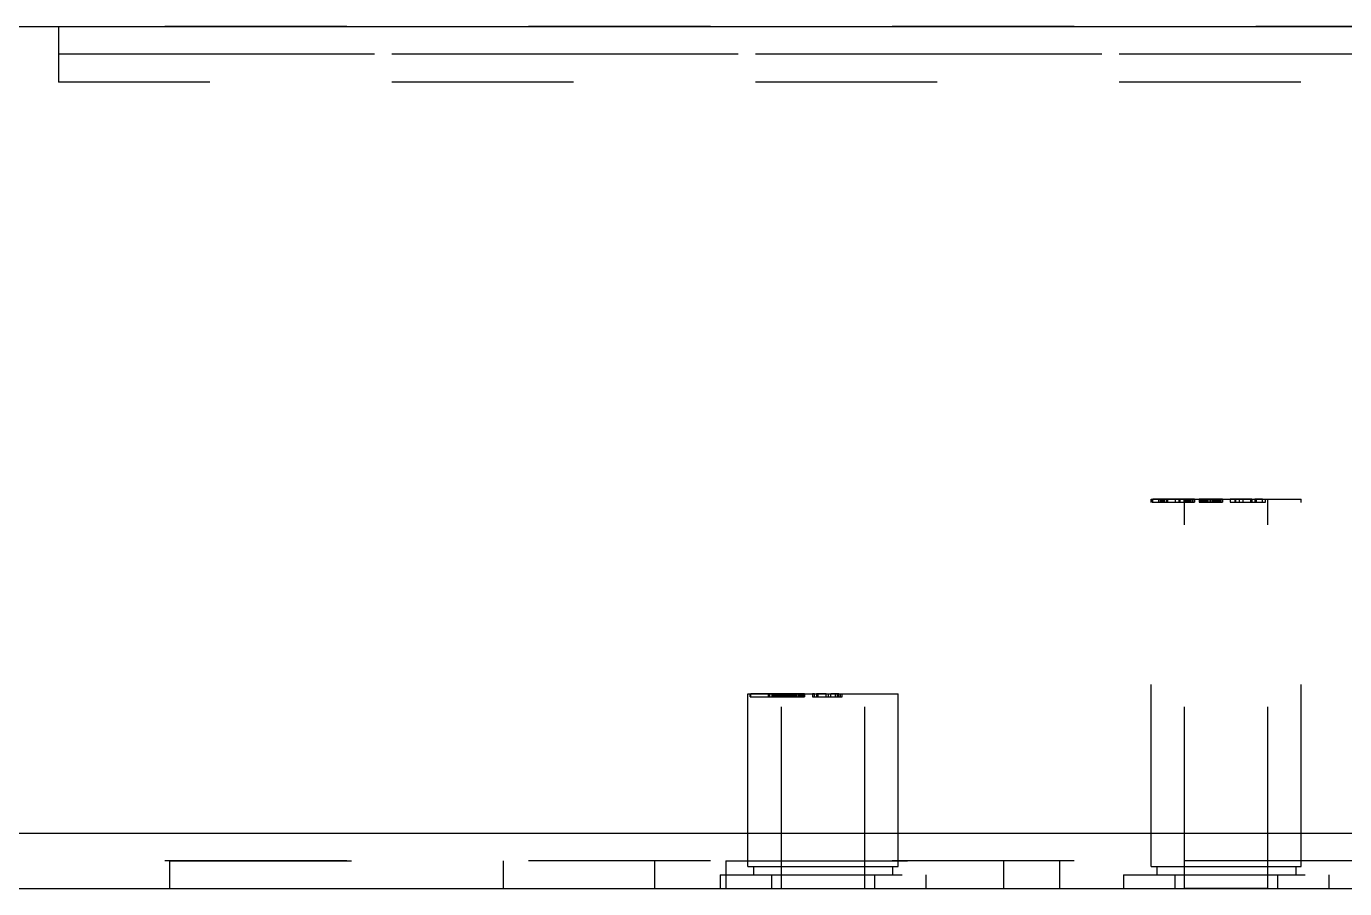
# Model space of a CAD drawing. Header units: millimetres. Extents: x 1262 to 3787, y 0 to 841.
# Drawn here: x 1708.43 to 1755.84, y 627.16 to 658.16 of the extents above; entities that cross this region are included whole.
import ezdxf

# ---------------------------------------------------------------- set-up
doc = ezdxf.new("R2010")
doc.units = ezdxf.units.MM
doc.header["$LTSCALE"] = 65.395
doc.linetypes.add('HIDDEN', pattern=[0.2, 0.1, -0.1])
doc.layers.get('0').update_dxf_attribs({"linetype": 'CONTINUOUS'})
doc.layers.add('02___PRT_ALL_AXES', color=7, linetype='CONTINUOUS')
doc.layers.add('DEFAULT_2', color=8, linetype='HIDDEN')

msp = doc.modelspace()

# ---------------------------------------------------------------- linework, layer by layer
at = {"color": 3, "linetype": 'Continuous'}
for p, q in [((1413.581, 658.158), (1824.581, 658.158)), ((1413.581, 629.158), (1825.581, 629.158)), ((1640.365, 627.158), (1824.581, 627.158))]:
    msp.add_line(p, q, dxfattribs=at)
at = {"layer": '02___PRT_ALL_AXES', "color": 8, "linetype": 'HIDDEN'}
for p, q in [((1824.581, 658.158), (1436.879, 658.158)), ((1825.581, 657.158), (1436.879, 657.158)), ((1748.881, 641.158), (1754.281, 641.158)), ((1748.881, 627.958), (1748.881, 641.158)), ((1750.081, 627.158), (1750.081, 641.158)), ((1753.081, 627.158), (1753.081, 641.158)), ((1754.281, 627.958), (1754.281, 641.158)), ((1734.381, 634.158), (1739.781, 634.158)), ((1734.381, 627.958), (1734.381, 634.158)), ((1735.581, 627.158), (1735.581, 634.158)), ((1738.581, 627.158), (1738.581, 634.158)), ((1739.781, 627.958), (1739.781, 634.158)), ((1713.581, 628.158), (1725.581, 628.158)), ((1713.581, 628.158), (1713.581, 627.158)), ((1725.581, 628.158), (1725.581, 627.158)), ((1733.581, 628.158), (1745.581, 628.158)), ((1733.581, 628.158), (1733.581, 627.158)), ((1745.581, 628.158), (1745.581, 627.158)), ((1753.081, 628.158), (1750.081, 628.158)), ((1713.581, 627.158), (1725.581, 627.158)), ((1733.581, 627.158), (1745.581, 627.158)), ((1753.081, 627.158), (1750.081, 627.158))]:
    msp.add_line(p, q, dxfattribs=at)
at = {"layer": 'DEFAULT_2', "color": 8, "linetype": 'HIDDEN'}
for p, q in [((1709.581, 658.158), (1709.581, 656.158)), ((1806.581, 657.158), (1709.581, 657.158)), ((1697.581, 656.158), (1709.581, 656.158)), ((1806.581, 656.158), (1709.581, 656.158)), ((1748.881, 627.958), (1748.881, 641.158)), ((1748.919, 641.058), (1748.919, 641.158)), ((1748.919, 641.058), (1750.441, 641.058)), ((1750.441, 641.158), (1748.943, 641.158)), ((1748.943, 641.058), (1748.943, 641.158)), ((1749.149, 641.158), (1749.149, 641.058)), ((1749.2, 641.158), (1749.2, 641.058)), ((1749.23, 641.158), (1749.23, 641.058)), ((1749.273, 641.158), (1749.273, 641.058)), ((1749.324, 641.158), (1749.324, 641.058)), ((1749.352, 641.158), (1749.352, 641.058)), ((1749.354, 641.158), (1749.354, 641.058)), ((1749.376, 641.058), (1749.376, 641.158)), ((1749.44, 641.158), (1749.44, 641.058)), ((1749.451, 641.058), (1749.451, 641.158)), ((1749.475, 641.158), (1749.475, 641.058)), ((1749.746, 641.158), (1749.746, 641.058)), ((1749.881, 641.158), (1749.881, 641.058)), ((1749.911, 641.158), (1749.911, 641.058)), ((1750.054, 641.158), (1750.054, 641.058)), ((1750.057, 641.158), (1750.057, 641.058)), ((1750.065, 641.158), (1750.065, 641.058)), ((1750.105, 641.158), (1750.105, 641.058)), ((1750.113, 641.158), (1750.113, 641.058)), ((1750.146, 641.158), (1750.146, 641.058)), ((1750.163, 641.158), (1750.163, 641.058)), ((1750.199, 641.158), (1750.199, 641.058)), ((1750.205, 641.158), (1750.205, 641.058)), ((1750.212, 641.158), (1750.212, 641.058)), ((1750.231, 641.158), (1750.231, 641.058)), ((1750.238, 641.158), (1750.238, 641.058)), ((1750.24, 641.158), (1750.24, 641.058)), ((1750.241, 641.158), (1750.241, 641.058)), ((1750.254, 641.158), (1750.254, 641.058)), ((1750.258, 641.158), (1750.258, 641.058)), ((1750.264, 641.158), (1750.264, 641.058)), ((1750.284, 641.158), (1750.284, 641.058)), ((1750.29, 641.158), (1750.29, 641.058)), ((1750.349, 641.158), (1750.349, 641.058)), ((1750.382, 641.158), (1750.382, 641.058)), ((1750.438, 641.158), (1750.438, 641.058)), ((1750.441, 641.158), (1750.441, 641.058)), ((1751.451, 641.158), (1750.614, 641.158)), ((1750.614, 641.158), (1750.614, 641.058)), ((1750.614, 641.058), (1751.451, 641.058)), ((1750.618, 641.158), (1750.618, 641.058)), ((1750.635, 641.158), (1750.635, 641.058)), ((1750.643, 641.158), (1750.643, 641.058)), ((1750.676, 641.158), (1750.676, 641.058)), ((1750.693, 641.158), (1750.693, 641.058)), ((1750.715, 641.158), (1750.715, 641.058)), ((1750.724, 641.158), (1750.724, 641.058)), ((1750.732, 641.158), (1750.732, 641.058)), ((1750.736, 641.158), (1750.736, 641.058)), ((1750.753, 641.158), (1750.753, 641.058)), ((1750.754, 641.158), (1750.754, 641.058)), ((1750.754, 641.158), (1750.754, 641.058)), ((1750.764, 641.158), (1750.764, 641.058)), ((1750.764, 641.158), (1750.764, 641.058)), ((1750.778, 641.158), (1750.778, 641.058)), ((1750.79, 641.158), (1750.79, 641.058)), ((1750.797, 641.158), (1750.797, 641.058)), ((1750.805, 641.158), (1750.805, 641.058)), ((1750.834, 641.058), (1750.834, 641.158)), ((1750.843, 641.158), (1750.843, 641.058)), ((1750.855, 641.158), (1750.855, 641.058)), ((1750.865, 641.158), (1750.865, 641.058)), ((1750.868, 641.158), (1750.868, 641.058)), ((1750.874, 641.158), (1750.874, 641.058)), ((1750.885, 641.158), (1750.885, 641.058)), ((1750.904, 641.158), (1750.904, 641.058)), ((1750.907, 641.158), (1750.907, 641.058)), ((1750.921, 641.158), (1750.921, 641.058)), ((1750.992, 641.158), (1750.992, 641.058)), ((1750.994, 641.158), (1750.994, 641.058)), ((1750.998, 641.158), (1750.998, 641.058)), ((1751.007, 641.158), (1751.007, 641.058)), ((1751.015, 641.158), (1751.015, 641.058)), ((1751.075, 641.158), (1751.075, 641.058)), ((1751.087, 641.158), (1751.087, 641.058)), ((1751.096, 641.158), (1751.096, 641.058)), ((1751.098, 641.158), (1751.098, 641.058)), ((1751.113, 641.158), (1751.113, 641.058)), ((1751.145, 641.158), (1751.145, 641.058)), ((1751.158, 641.158), (1751.158, 641.058)), ((1751.178, 641.158), (1751.178, 641.058)), ((1751.179, 641.158), (1751.179, 641.058)), ((1751.185, 641.158), (1751.185, 641.058)), ((1751.209, 641.158), (1751.209, 641.058)), ((1751.24, 641.158), (1751.24, 641.058)), ((1751.249, 641.158), (1751.249, 641.058)), ((1751.275, 641.158), (1751.275, 641.058)), ((1751.305, 641.158), (1751.305, 641.058)), ((1751.321, 641.158), (1751.321, 641.058)), ((1751.325, 641.158), (1751.325, 641.058)), ((1751.341, 641.158), (1751.341, 641.058)), ((1751.35, 641.158), (1751.35, 641.058)), ((1751.392, 641.158), (1751.392, 641.058)), ((1751.451, 641.158), (1751.451, 641.058)), ((1751.451, 641.158), (1751.451, 641.058)), ((1752.467, 641.158), (1751.721, 641.158)), ((1751.721, 641.158), (1751.721, 641.058)), ((1751.721, 641.058), (1752.996, 641.058)), ((1751.897, 641.158), (1751.897, 641.058)), ((1751.914, 641.158), (1751.914, 641.058)), ((1752.062, 641.058), (1752.062, 641.158)), ((1752.186, 641.058), (1752.186, 641.158)), ((1752.467, 641.058), (1752.467, 641.158)), ((1752.508, 641.158), (1752.48, 641.158)), ((1752.48, 641.158), (1752.48, 641.058)), ((1752.508, 641.158), (1752.508, 641.058)), ((1752.887, 641.158), (1752.615, 641.158)), ((1752.615, 641.158), (1752.615, 641.058)), ((1752.624, 641.058), (1752.624, 641.158)), ((1752.655, 641.158), (1752.655, 641.058)), ((1752.887, 641.058), (1752.887, 641.158)), ((1752.996, 641.058), (1752.996, 641.158)), ((1754.281, 627.958), (1754.281, 641.158)), ((1734.381, 627.958), (1734.381, 634.158)), ((1734.456, 634.058), (1734.456, 634.158)), ((1734.456, 634.058), (1736.414, 634.058)), ((1736.414, 634.158), (1734.487, 634.158)), ((1734.487, 634.058), (1734.487, 634.158)), ((1735.108, 634.158), (1735.108, 634.058)), ((1735.113, 634.158), (1735.113, 634.058)), ((1735.133, 634.158), (1735.133, 634.058)), ((1735.157, 634.158), (1735.157, 634.058)), ((1735.236, 634.158), (1735.236, 634.058)), ((1735.251, 634.158), (1735.251, 634.058)), ((1735.255, 634.158), (1735.255, 634.058)), ((1735.264, 634.158), (1735.264, 634.058)), ((1735.279, 634.158), (1735.279, 634.058)), ((1735.281, 634.158), (1735.281, 634.058)), ((1735.289, 634.158), (1735.289, 634.058)), ((1735.313, 634.158), (1735.313, 634.058)), ((1735.322, 634.158), (1735.322, 634.058)), ((1735.324, 634.158), (1735.324, 634.058)), ((1735.34, 634.158), (1735.34, 634.058)), ((1735.348, 634.158), (1735.348, 634.058)), ((1735.352, 634.158), (1735.352, 634.058)), ((1735.4, 634.158), (1735.4, 634.058)), ((1735.446, 634.158), (1735.446, 634.058)), ((1735.47, 634.158), (1735.47, 634.058)), ((1735.474, 634.158), (1735.474, 634.058)), ((1735.476, 634.158), (1735.476, 634.058)), ((1735.489, 634.158), (1735.489, 634.058)), ((1735.49, 634.158), (1735.49, 634.058)), ((1735.495, 634.158), (1735.495, 634.058)), ((1735.504, 634.158), (1735.504, 634.058)), ((1735.508, 634.158), (1735.508, 634.058)), ((1735.533, 634.158), (1735.533, 634.058)), ((1735.558, 634.158), (1735.558, 634.058)), ((1735.574, 634.158), (1735.574, 634.058)), ((1735.578, 634.158), (1735.578, 634.058)), ((1735.588, 634.158), (1735.588, 634.058)), ((1735.594, 634.158), (1735.594, 634.058)), ((1735.612, 634.158), (1735.612, 634.058)), ((1735.614, 634.058), (1735.614, 634.158)), ((1735.622, 634.158), (1735.622, 634.058)), ((1735.663, 634.158), (1735.663, 634.058)), ((1735.691, 634.158), (1735.691, 634.058)), ((1735.701, 634.158), (1735.701, 634.058)), ((1735.733, 634.158), (1735.733, 634.058)), ((1735.736, 634.158), (1735.736, 634.058)), ((1735.759, 634.158), (1735.759, 634.058)), ((1735.767, 634.058), (1735.767, 634.158)), ((1735.774, 634.158), (1735.774, 634.058)), ((1735.777, 634.158), (1735.777, 634.058)), ((1735.781, 634.158), (1735.781, 634.058)), ((1735.798, 634.158), (1735.798, 634.058)), ((1735.84, 634.158), (1735.84, 634.058)), ((1735.842, 634.158), (1735.842, 634.058)), ((1735.843, 634.158), (1735.843, 634.058)), ((1735.848, 634.158), (1735.848, 634.058)), ((1735.854, 634.158), (1735.854, 634.058)), ((1735.87, 634.158), (1735.87, 634.058)), ((1735.895, 634.158), (1735.895, 634.058)), ((1735.898, 634.158), (1735.898, 634.058)), ((1735.937, 634.158), (1735.937, 634.058)), ((1735.939, 634.158), (1735.939, 634.058)), ((1735.939, 634.158), (1735.939, 634.058)), ((1735.945, 634.158), (1735.945, 634.058)), ((1735.958, 634.158), (1735.958, 634.058)), ((1735.966, 634.158), (1735.966, 634.058)), ((1736.002, 634.158), (1736.002, 634.058)), ((1736.01, 634.158), (1736.01, 634.058)), ((1736.012, 634.158), (1736.012, 634.058)), ((1736.014, 634.158), (1736.014, 634.058)), ((1736.042, 634.158), (1736.042, 634.058)), ((1736.051, 634.158), (1736.051, 634.058)), ((1736.081, 634.158), (1736.081, 634.058)), ((1736.114, 634.158), (1736.114, 634.058)), ((1736.131, 634.158), (1736.131, 634.058)), ((1736.186, 634.158), (1736.186, 634.058)), ((1736.187, 634.158), (1736.187, 634.058)), ((1736.223, 634.158), (1736.223, 634.058)), ((1736.264, 634.158), (1736.264, 634.058)), ((1736.296, 634.158), (1736.296, 634.058)), ((1736.298, 634.158), (1736.298, 634.058)), ((1736.337, 634.158), (1736.337, 634.058)), ((1736.386, 634.158), (1736.386, 634.058)), ((1736.388, 634.158), (1736.388, 634.058)), ((1736.414, 634.158), (1736.414, 634.058)), ((1736.771, 634.158), (1736.703, 634.158)), ((1736.703, 634.158), (1736.703, 634.058)), ((1736.703, 634.058), (1737.769, 634.058)), ((1736.771, 634.058), (1736.771, 634.158)), ((1737.19, 634.158), (1736.843, 634.158)), ((1736.843, 634.158), (1736.843, 634.058)), ((1736.89, 634.158), (1736.89, 634.058)), ((1736.897, 634.058), (1736.897, 634.158)), ((1737.19, 634.058), (1737.19, 634.158)), ((1737.266, 634.158), (1737.266, 634.058)), ((1737.646, 634.158), (1737.357, 634.158)), ((1737.357, 634.058), (1737.357, 634.158)), ((1737.514, 634.158), (1737.514, 634.058)), ((1737.591, 634.158), (1737.591, 634.058)), ((1737.646, 634.058), (1737.646, 634.158)), ((1737.701, 634.158), (1737.701, 634.058)), ((1737.769, 634.058), (1737.769, 634.158)), ((1739.781, 627.958), (1739.781, 634.158)), ((1824.581, 628.158), (1639.051, 628.158)), ((1731.031, 627.158), (1731.031, 628.158)), ((1734.381, 627.958), (1739.781, 627.958)), ((1734.581, 627.958), (1734.581, 627.658)), ((1739.581, 627.958), (1739.581, 627.658)), ((1743.581, 627.158), (1743.581, 628.158)), ((1748.881, 627.958), (1754.281, 627.958)), ((1749.081, 627.958), (1749.081, 627.658)), ((1754.081, 627.958), (1754.081, 627.658)), ((1733.386, 627.658), (1740.776, 627.658)), ((1733.386, 627.658), (1733.386, 627.158)), ((1735.233, 627.658), (1735.233, 627.158)), ((1738.928, 627.658), (1738.928, 627.158)), ((1740.776, 627.658), (1740.776, 627.158)), ((1747.886, 627.658), (1755.276, 627.658)), ((1747.886, 627.658), (1747.886, 627.158)), ((1749.733, 627.658), (1749.733, 627.158)), ((1753.428, 627.658), (1753.428, 627.158)), ((1755.276, 627.658), (1755.276, 627.158))]:
    msp.add_line(p, q, dxfattribs=at)

doc.saveas('drawing.dxf')
